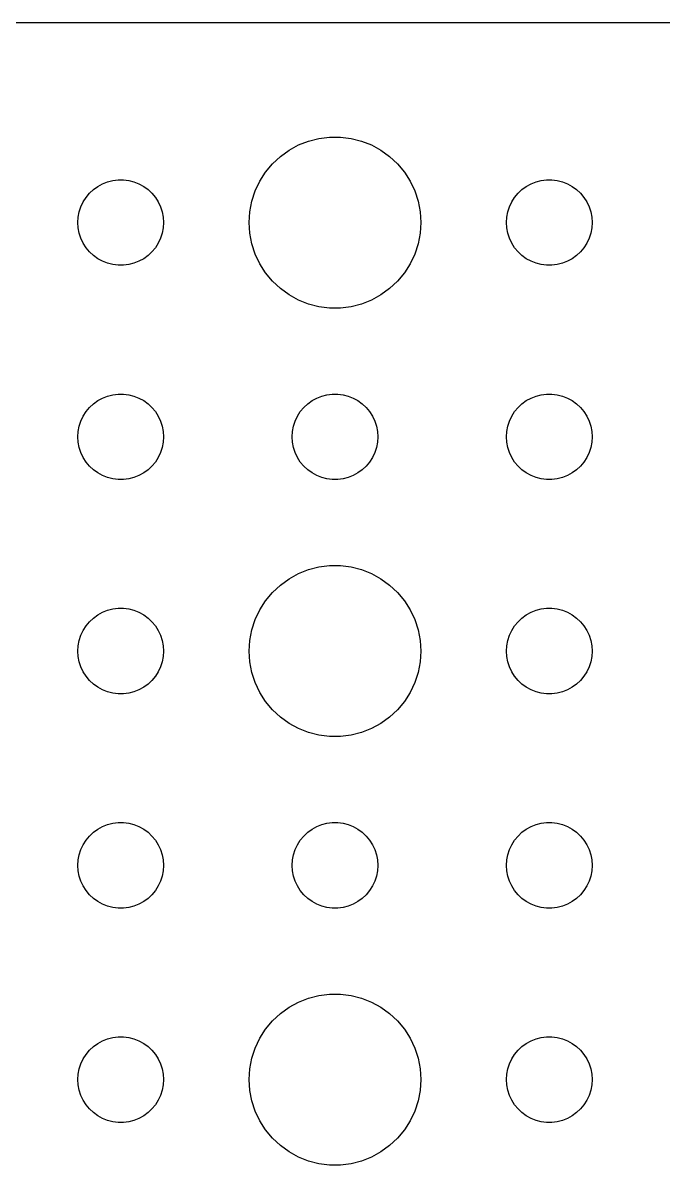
# Model space of a CAD drawing. Header units: metres. Extents: x -112 to 112, y -74 to 74.
# Drawn here: x -55.92 to -33.51, y 34.51 to 74.49 of the extents above; entities that cross this region are included whole.
import ezdxf

# ---------------------------------------------------------------- set-up
doc = ezdxf.new("R2010")
doc.units = ezdxf.units.M

msp = doc.modelspace()

# ---------------------------------------------------------------- linework, layer by layer
for p, q in [((107.314, 74.4901), (-107.314, 74.4901)), ((-45.927, 70.3532), (-45.5621, 70.4469)), ((-45.5621, 70.4469), (-45.1884, 70.4941)), ((-45.1884, 70.4941), (-44.8116, 70.4941)), ((-44.8116, 70.4941), (-44.4379, 70.4469)), ((-44.4379, 70.4469), (-44.0729, 70.3532)), ((-46.9123, 69.8115), (-46.6075, 70.033)), ((-46.6075, 70.033), (-46.2773, 70.2145)), ((-46.2773, 70.2145), (-45.927, 70.3532)), ((-44.0729, 70.3532), (-43.7227, 70.2145)), ((-43.7227, 70.2145), (-43.3925, 70.033)), ((-43.3925, 70.033), (-43.0877, 69.8115)), ((-47.1869, 69.5536), (-46.9123, 69.8115)), ((-43.0877, 69.8115), (-42.8131, 69.5536)), ((-47.6289, 68.9453), (-47.427, 69.2634)), ((-47.427, 69.2634), (-47.1869, 69.5536)), ((-42.8131, 69.5536), (-42.5729, 69.2634)), ((-42.5729, 69.2634), (-42.3711, 68.9453)), ((-53.3037, 68.7665), (-53.1387, 68.8572)), ((-53.1387, 68.8572), (-52.9635, 68.9266)), ((-52.9635, 68.9266), (-52.7811, 68.9734)), ((-52.7811, 68.9734), (-52.5942, 68.997)), ((-52.5942, 68.997), (-52.4058, 68.997)), ((-52.4058, 68.997), (-52.2189, 68.9734)), ((-52.2189, 68.9734), (-52.0365, 68.9266)), ((-52.0365, 68.9266), (-51.8613, 68.8572)), ((-51.8613, 68.8572), (-51.6963, 68.7665)), ((-47.7893, 68.6044), (-47.6289, 68.9453)), ((-42.3711, 68.9453), (-42.2107, 68.6044)), ((-38.3037, 68.7665), (-38.1387, 68.8572)), ((-38.1387, 68.8572), (-37.9635, 68.9266)), ((-37.9635, 68.9266), (-37.7811, 68.9734)), ((-37.7811, 68.9734), (-37.5942, 68.997)), ((-37.5942, 68.997), (-37.4058, 68.997)), ((-37.4058, 68.997), (-37.2189, 68.9734)), ((-37.2189, 68.9734), (-37.0365, 68.9266)), ((-37.0365, 68.9266), (-36.8613, 68.8572)), ((-36.8613, 68.8572), (-36.6963, 68.7665)), ((-53.8145, 68.2226), (-53.7135, 68.3817)), ((-53.7135, 68.3817), (-53.5934, 68.5268)), ((-53.5934, 68.5268), (-53.4561, 68.6558)), ((-53.4561, 68.6558), (-53.3037, 68.7665)), ((-51.6963, 68.7665), (-51.5439, 68.6558)), ((-51.5439, 68.6558), (-51.4065, 68.5268)), ((-51.4065, 68.5268), (-51.2865, 68.3817)), ((-51.2865, 68.3817), (-51.1855, 68.2226)), ((-47.9057, 68.2461), (-47.7893, 68.6044)), ((-42.2107, 68.6044), (-42.0942, 68.2461)), ((-38.8145, 68.2226), (-38.7135, 68.3817)), ((-38.7135, 68.3817), (-38.5934, 68.5268)), ((-38.5934, 68.5268), (-38.4561, 68.6558)), ((-38.4561, 68.6558), (-38.3037, 68.7665)), ((-36.6963, 68.7665), (-36.5439, 68.6558)), ((-36.5439, 68.6558), (-36.4065, 68.5268)), ((-36.4065, 68.5268), (-36.2865, 68.3817)), ((-36.2865, 68.3817), (-36.1855, 68.2226)), ((-53.9529, 67.873), (-53.8947, 68.0522)), ((-53.8947, 68.0522), (-53.8145, 68.2226)), ((-51.1855, 68.2226), (-51.1053, 68.0522)), ((-51.1053, 68.0522), (-51.0471, 67.873)), ((-47.9763, 67.876), (-47.9057, 68.2461)), ((-42.0942, 68.2461), (-42.0237, 67.876)), ((-38.9529, 67.873), (-38.8947, 68.0522)), ((-38.8947, 68.0522), (-38.8145, 68.2226)), ((-36.1855, 68.2226), (-36.1053, 68.0522)), ((-36.1053, 68.0522), (-36.0471, 67.873)), ((-54, 67.5), (-53.9882, 67.688)), ((-53.9882, 67.688), (-53.9529, 67.873)), ((-51.0471, 67.873), (-51.0118, 67.688)), ((-51.0118, 67.688), (-51, 67.5)), ((-48, 67.5), (-47.9763, 67.876)), ((-42.0237, 67.876), (-42, 67.5)), ((-39, 67.5), (-38.9882, 67.688)), ((-38.9882, 67.688), (-38.9529, 67.873)), ((-36.0471, 67.873), (-36.0118, 67.688)), ((-36.0118, 67.688), (-36, 67.5)), ((-53.9882, 67.312), (-54, 67.5)), ((-53.9529, 67.127), (-53.9882, 67.312)), ((-51.0118, 67.312), (-51.0471, 67.127)), ((-51, 67.5), (-51.0118, 67.312)), ((-47.9763, 67.124), (-48, 67.5)), ((-42, 67.5), (-42.0237, 67.124)), ((-38.9882, 67.312), (-39, 67.5)), ((-38.9529, 67.127), (-38.9882, 67.312)), ((-36.0118, 67.312), (-36.0471, 67.127)), ((-36, 67.5), (-36.0118, 67.312)), ((-53.8947, 66.9478), (-53.9529, 67.127)), ((-53.8145, 66.7774), (-53.8947, 66.9478)), ((-53.7135, 66.6183), (-53.8145, 66.7774)), ((-51.1855, 66.7774), (-51.2865, 66.6183)), ((-51.1053, 66.9478), (-51.1855, 66.7774)), ((-51.0471, 67.127), (-51.1053, 66.9478)), ((-47.9057, 66.7539), (-47.9763, 67.124)), ((-42.0237, 67.124), (-42.0942, 66.7539)), ((-38.8947, 66.9478), (-38.9529, 67.127)), ((-38.8145, 66.7774), (-38.8947, 66.9478)), ((-38.7135, 66.6183), (-38.8145, 66.7774)), ((-36.1855, 66.7774), (-36.2865, 66.6183)), ((-36.1053, 66.9478), (-36.1855, 66.7774)), ((-36.0471, 67.127), (-36.1053, 66.9478)), ((-53.5934, 66.4732), (-53.7135, 66.6183)), ((-53.4561, 66.3442), (-53.5934, 66.4732)), ((-51.4065, 66.4732), (-51.5439, 66.3442)), ((-51.2865, 66.6183), (-51.4065, 66.4732)), ((-47.7893, 66.3956), (-47.9057, 66.7539)), ((-47.6289, 66.0547), (-47.7893, 66.3956)), ((-42.2107, 66.3956), (-42.3711, 66.0547)), ((-42.0942, 66.7539), (-42.2107, 66.3956)), ((-38.5934, 66.4732), (-38.7135, 66.6183)), ((-38.4561, 66.3442), (-38.5934, 66.4732)), ((-36.4065, 66.4732), (-36.5439, 66.3442)), ((-36.2865, 66.6183), (-36.4065, 66.4732)), ((-53.3037, 66.2335), (-53.4561, 66.3442)), ((-53.1387, 66.1428), (-53.3037, 66.2335)), ((-52.9635, 66.0734), (-53.1387, 66.1428)), ((-52.7811, 66.0266), (-52.9635, 66.0734)), ((-52.5942, 66.003), (-52.7811, 66.0266)), ((-52.4058, 66.003), (-52.5942, 66.003)), ((-52.2189, 66.0266), (-52.4058, 66.003)), ((-52.0365, 66.0734), (-52.2189, 66.0266)), ((-51.8613, 66.1428), (-52.0365, 66.0734)), ((-51.6963, 66.2335), (-51.8613, 66.1428)), ((-51.5439, 66.3442), (-51.6963, 66.2335)), ((-47.427, 65.7366), (-47.6289, 66.0547)), ((-42.3711, 66.0547), (-42.5729, 65.7366)), ((-38.3037, 66.2335), (-38.4561, 66.3442)), ((-38.1387, 66.1428), (-38.3037, 66.2335)), ((-37.9635, 66.0734), (-38.1387, 66.1428)), ((-37.7811, 66.0266), (-37.9635, 66.0734)), ((-37.5942, 66.003), (-37.7811, 66.0266)), ((-37.4058, 66.003), (-37.5942, 66.003)), ((-37.2189, 66.0266), (-37.4058, 66.003)), ((-37.0365, 66.0734), (-37.2189, 66.0266)), ((-36.8613, 66.1428), (-37.0365, 66.0734)), ((-36.6963, 66.2335), (-36.8613, 66.1428)), ((-36.5439, 66.3442), (-36.6963, 66.2335)), ((-47.1869, 65.4464), (-47.427, 65.7366)), ((-42.5729, 65.7366), (-42.8131, 65.4464)), ((-46.9123, 65.1885), (-47.1869, 65.4464)), ((-46.6075, 64.967), (-46.9123, 65.1885)), ((-43.0877, 65.1885), (-43.3925, 64.967)), ((-42.8131, 65.4464), (-43.0877, 65.1885)), ((-46.2773, 64.7855), (-46.6075, 64.967)), ((-45.927, 64.6468), (-46.2773, 64.7855)), ((-43.7227, 64.7855), (-44.0729, 64.6468)), ((-43.3925, 64.967), (-43.7227, 64.7855)), ((-45.5621, 64.5531), (-45.927, 64.6468)), ((-45.1884, 64.5059), (-45.5621, 64.5531)), ((-44.8116, 64.5059), (-45.1884, 64.5059)), ((-44.4379, 64.5531), (-44.8116, 64.5059)), ((-44.0729, 64.6468), (-44.4379, 64.5531)), ((-53.4561, 61.1558), (-53.3037, 61.2665)), ((-53.3037, 61.2665), (-53.1387, 61.3572)), ((-53.1387, 61.3572), (-52.9635, 61.4266)), ((-52.9635, 61.4266), (-52.7811, 61.4734)), ((-52.7811, 61.4734), (-52.5942, 61.497)), ((-52.5942, 61.497), (-52.4058, 61.497)), ((-52.4058, 61.497), (-52.2189, 61.4734)), ((-52.2189, 61.4734), (-52.0365, 61.4266)), ((-52.0365, 61.4266), (-51.8613, 61.3572)), ((-51.8613, 61.3572), (-51.6963, 61.2665)), ((-51.6963, 61.2665), (-51.5439, 61.1558)), ((-45.9561, 61.1558), (-45.8037, 61.2665)), ((-45.8037, 61.2665), (-45.6387, 61.3572)), ((-45.6387, 61.3572), (-45.4635, 61.4266)), ((-45.4635, 61.4266), (-45.2811, 61.4734)), ((-45.2811, 61.4734), (-45.0942, 61.497)), ((-45.0942, 61.497), (-44.9058, 61.497)), ((-44.9058, 61.497), (-44.7189, 61.4734)), ((-44.7189, 61.4734), (-44.5365, 61.4266)), ((-44.5365, 61.4266), (-44.3613, 61.3572)), ((-44.3613, 61.3572), (-44.1963, 61.2665)), ((-44.1963, 61.2665), (-44.0439, 61.1558)), ((-38.4561, 61.1558), (-38.3037, 61.2665)), ((-38.3037, 61.2665), (-38.1387, 61.3572)), ((-38.1387, 61.3572), (-37.9635, 61.4266)), ((-37.9635, 61.4266), (-37.7811, 61.4734)), ((-37.7811, 61.4734), (-37.5942, 61.497)), ((-37.5942, 61.497), (-37.4058, 61.497)), ((-37.4058, 61.497), (-37.2189, 61.4734)), ((-37.2189, 61.4734), (-37.0365, 61.4266)), ((-37.0365, 61.4266), (-36.8613, 61.3572)), ((-36.8613, 61.3572), (-36.6963, 61.2665)), ((-36.6963, 61.2665), (-36.5439, 61.1558)), ((-53.8145, 60.7226), (-53.7135, 60.8817)), ((-53.7135, 60.8817), (-53.5934, 61.0268)), ((-53.5934, 61.0268), (-53.4561, 61.1558)), ((-51.5439, 61.1558), (-51.4065, 61.0268)), ((-51.4065, 61.0268), (-51.2865, 60.8817)), ((-51.2865, 60.8817), (-51.1855, 60.7226)), ((-46.3145, 60.7226), (-46.2135, 60.8817)), ((-46.2135, 60.8817), (-46.0934, 61.0268)), ((-46.0934, 61.0268), (-45.9561, 61.1558)), ((-44.0439, 61.1558), (-43.9065, 61.0268)), ((-43.9065, 61.0268), (-43.7865, 60.8817)), ((-43.7865, 60.8817), (-43.6855, 60.7226)), ((-38.8145, 60.7226), (-38.7135, 60.8817)), ((-38.7135, 60.8817), (-38.5934, 61.0268)), ((-38.5934, 61.0268), (-38.4561, 61.1558)), ((-36.5439, 61.1558), (-36.4065, 61.0268)), ((-36.4065, 61.0268), (-36.2865, 60.8817)), ((-36.2865, 60.8817), (-36.1855, 60.7226)), ((-53.9529, 60.373), (-53.8947, 60.5522)), ((-53.8947, 60.5522), (-53.8145, 60.7226)), ((-51.1855, 60.7226), (-51.1053, 60.5522)), ((-51.1053, 60.5522), (-51.0471, 60.373)), ((-46.4529, 60.373), (-46.3947, 60.5522)), ((-46.3947, 60.5522), (-46.3145, 60.7226)), ((-43.6855, 60.7226), (-43.6053, 60.5522)), ((-43.6053, 60.5522), (-43.5471, 60.373)), ((-38.9529, 60.373), (-38.8947, 60.5522)), ((-38.8947, 60.5522), (-38.8145, 60.7226)), ((-36.1855, 60.7226), (-36.1053, 60.5522)), ((-36.1053, 60.5522), (-36.0471, 60.373)), ((-54, 60), (-53.9882, 60.188)), ((-53.9882, 59.812), (-54, 60)), ((-53.9882, 60.188), (-53.9529, 60.373)), ((-51.0471, 60.373), (-51.0118, 60.188)), ((-51.0118, 60.188), (-51, 60)), ((-51, 60), (-51.0118, 59.812)), ((-46.5, 60), (-46.4882, 60.188)), ((-46.4882, 59.812), (-46.5, 60)), ((-46.4882, 60.188), (-46.4529, 60.373)), ((-43.5471, 60.373), (-43.5118, 60.188)), ((-43.5118, 60.188), (-43.5, 60)), ((-43.5, 60), (-43.5118, 59.812)), ((-39, 60), (-38.9882, 60.188)), ((-38.9882, 59.812), (-39, 60)), ((-38.9882, 60.188), (-38.9529, 60.373)), ((-36.0471, 60.373), (-36.0118, 60.188)), ((-36.0118, 60.188), (-36, 60)), ((-36, 60), (-36.0118, 59.812)), ((-53.9529, 59.627), (-53.9882, 59.812)), ((-53.8947, 59.4478), (-53.9529, 59.627)), ((-51.0471, 59.627), (-51.1053, 59.4478)), ((-51.0118, 59.812), (-51.0471, 59.627)), ((-46.4529, 59.627), (-46.4882, 59.812)), ((-46.3947, 59.4478), (-46.4529, 59.627)), ((-43.5471, 59.627), (-43.6053, 59.4478)), ((-43.5118, 59.812), (-43.5471, 59.627)), ((-38.9529, 59.627), (-38.9882, 59.812)), ((-38.8947, 59.4478), (-38.9529, 59.627)), ((-36.0471, 59.627), (-36.1053, 59.4478)), ((-36.0118, 59.812), (-36.0471, 59.627)), ((-53.8145, 59.2774), (-53.8947, 59.4478)), ((-53.7135, 59.1183), (-53.8145, 59.2774)), ((-51.1855, 59.2774), (-51.2865, 59.1183)), ((-51.1053, 59.4478), (-51.1855, 59.2774)), ((-46.3145, 59.2774), (-46.3947, 59.4478)), ((-46.2135, 59.1183), (-46.3145, 59.2774)), ((-43.6855, 59.2774), (-43.7865, 59.1183)), ((-43.6053, 59.4478), (-43.6855, 59.2774)), ((-38.8145, 59.2774), (-38.8947, 59.4478)), ((-38.7135, 59.1183), (-38.8145, 59.2774)), ((-36.1855, 59.2774), (-36.2865, 59.1183)), ((-36.1053, 59.4478), (-36.1855, 59.2774)), ((-53.5934, 58.9732), (-53.7135, 59.1183)), ((-53.4561, 58.8442), (-53.5934, 58.9732)), ((-53.3037, 58.7335), (-53.4561, 58.8442)), ((-51.5439, 58.8442), (-51.6963, 58.7335)), ((-51.4065, 58.9732), (-51.5439, 58.8442)), ((-51.2865, 59.1183), (-51.4065, 58.9732)), ((-46.0934, 58.9732), (-46.2135, 59.1183)), ((-45.9561, 58.8442), (-46.0934, 58.9732)), ((-45.8037, 58.7335), (-45.9561, 58.8442)), ((-44.0439, 58.8442), (-44.1963, 58.7335)), ((-43.9065, 58.9732), (-44.0439, 58.8442)), ((-43.7865, 59.1183), (-43.9065, 58.9732)), ((-38.5934, 58.9732), (-38.7135, 59.1183)), ((-38.4561, 58.8442), (-38.5934, 58.9732)), ((-38.3037, 58.7335), (-38.4561, 58.8442)), ((-36.5439, 58.8442), (-36.6963, 58.7335)), ((-36.4065, 58.9732), (-36.5439, 58.8442)), ((-36.2865, 59.1183), (-36.4065, 58.9732)), ((-53.1387, 58.6428), (-53.3037, 58.7335)), ((-52.9635, 58.5734), (-53.1387, 58.6428)), ((-52.7811, 58.5266), (-52.9635, 58.5734)), ((-52.5942, 58.503), (-52.7811, 58.5266)), ((-52.4058, 58.503), (-52.5942, 58.503)), ((-52.2189, 58.5266), (-52.4058, 58.503)), ((-52.0365, 58.5734), (-52.2189, 58.5266)), ((-51.8613, 58.6428), (-52.0365, 58.5734)), ((-51.6963, 58.7335), (-51.8613, 58.6428)), ((-45.6387, 58.6428), (-45.8037, 58.7335)), ((-45.4635, 58.5734), (-45.6387, 58.6428)), ((-45.2811, 58.5266), (-45.4635, 58.5734)), ((-45.0942, 58.503), (-45.2811, 58.5266)), ((-44.9058, 58.503), (-45.0942, 58.503)), ((-44.7189, 58.5266), (-44.9058, 58.503)), ((-44.5365, 58.5734), (-44.7189, 58.5266)), ((-44.3613, 58.6428), (-44.5365, 58.5734)), ((-44.1963, 58.7335), (-44.3613, 58.6428)), ((-38.1387, 58.6428), (-38.3037, 58.7335)), ((-37.9635, 58.5734), (-38.1387, 58.6428)), ((-37.7811, 58.5266), (-37.9635, 58.5734)), ((-37.5942, 58.503), (-37.7811, 58.5266)), ((-37.4058, 58.503), (-37.5942, 58.503)), ((-37.2189, 58.5266), (-37.4058, 58.503)), ((-37.0365, 58.5734), (-37.2189, 58.5266)), ((-36.8613, 58.6428), (-37.0365, 58.5734)), ((-36.6963, 58.7335), (-36.8613, 58.6428)), ((-46.6075, 55.033), (-46.2773, 55.2145)), ((-46.2773, 55.2145), (-45.927, 55.3532)), ((-45.927, 55.3532), (-45.5621, 55.4469)), ((-45.5621, 55.4469), (-45.1884, 55.4941)), ((-45.1884, 55.4941), (-44.8116, 55.4941)), ((-44.8116, 55.4941), (-44.4379, 55.4469)), ((-44.4379, 55.4469), (-44.0729, 55.3532)), ((-44.0729, 55.3532), (-43.7227, 55.2145)), ((-43.7227, 55.2145), (-43.3925, 55.033)), ((-47.1869, 54.5536), (-46.9123, 54.8115)), ((-46.9123, 54.8115), (-46.6075, 55.033)), ((-43.3925, 55.033), (-43.0877, 54.8115)), ((-43.0877, 54.8115), (-42.8131, 54.5536)), ((-47.427, 54.2634), (-47.1869, 54.5536)), ((-42.8131, 54.5536), (-42.5729, 54.2634)), ((-52.7811, 53.9734), (-52.5942, 53.997)), ((-52.5942, 53.997), (-52.4058, 53.997)), ((-52.4058, 53.997), (-52.2189, 53.9734)), ((-47.6289, 53.9453), (-47.427, 54.2634)), ((-42.5729, 54.2634), (-42.3711, 53.9453)), ((-37.7811, 53.9734), (-37.5942, 53.997)), ((-37.5942, 53.997), (-37.4058, 53.997)), ((-37.4058, 53.997), (-37.2189, 53.9734)), ((-53.5934, 53.5268), (-53.4561, 53.6558)), ((-53.4561, 53.6558), (-53.3037, 53.7665)), ((-53.3037, 53.7665), (-53.1387, 53.8572)), ((-53.1387, 53.8572), (-52.9635, 53.9266)), ((-52.9635, 53.9266), (-52.7811, 53.9734)), ((-52.2189, 53.9734), (-52.0365, 53.9266)), ((-52.0365, 53.9266), (-51.8613, 53.8572)), ((-51.8613, 53.8572), (-51.6963, 53.7665)), ((-51.6963, 53.7665), (-51.5439, 53.6558)), ((-51.5439, 53.6558), (-51.4065, 53.5268)), ((-47.9057, 53.2461), (-47.7893, 53.6044)), ((-47.7893, 53.6044), (-47.6289, 53.9453)), ((-42.3711, 53.9453), (-42.2107, 53.6044)), ((-42.2107, 53.6044), (-42.0942, 53.2461)), ((-38.5934, 53.5268), (-38.4561, 53.6558)), ((-38.4561, 53.6558), (-38.3037, 53.7665)), ((-38.3037, 53.7665), (-38.1387, 53.8572)), ((-38.1387, 53.8572), (-37.9635, 53.9266)), ((-37.9635, 53.9266), (-37.7811, 53.9734)), ((-37.2189, 53.9734), (-37.0365, 53.9266)), ((-37.0365, 53.9266), (-36.8613, 53.8572)), ((-36.8613, 53.8572), (-36.6963, 53.7665)), ((-36.6963, 53.7665), (-36.5439, 53.6558)), ((-36.5439, 53.6558), (-36.4065, 53.5268)), ((-53.8947, 53.0522), (-53.8145, 53.2226)), ((-53.8145, 53.2226), (-53.7135, 53.3817)), ((-53.7135, 53.3817), (-53.5934, 53.5268)), ((-51.4065, 53.5268), (-51.2865, 53.3817)), ((-51.2865, 53.3817), (-51.1855, 53.2226)), ((-51.1855, 53.2226), (-51.1053, 53.0522)), ((-47.9763, 52.876), (-47.9057, 53.2461)), ((-42.0942, 53.2461), (-42.0237, 52.876)), ((-38.8947, 53.0522), (-38.8145, 53.2226)), ((-38.8145, 53.2226), (-38.7135, 53.3817)), ((-38.7135, 53.3817), (-38.5934, 53.5268)), ((-36.4065, 53.5268), (-36.2865, 53.3817)), ((-36.2865, 53.3817), (-36.1855, 53.2226)), ((-36.1855, 53.2226), (-36.1053, 53.0522)), ((-53.9882, 52.688), (-53.9529, 52.873)), ((-53.9529, 52.873), (-53.8947, 53.0522)), ((-51.1053, 53.0522), (-51.0471, 52.873)), ((-51.0471, 52.873), (-51.0118, 52.688)), ((-48, 52.5), (-47.9763, 52.876)), ((-42.0237, 52.876), (-42, 52.5)), ((-38.9882, 52.688), (-38.9529, 52.873)), ((-38.9529, 52.873), (-38.8947, 53.0522)), ((-36.1053, 53.0522), (-36.0471, 52.873)), ((-36.0471, 52.873), (-36.0118, 52.688)), ((-54, 52.5), (-53.9882, 52.688)), ((-53.9882, 52.312), (-54, 52.5)), ((-51.0118, 52.688), (-51, 52.5)), ((-51, 52.5), (-51.0118, 52.312)), ((-47.9763, 52.124), (-48, 52.5)), ((-42, 52.5), (-42.0237, 52.124)), ((-39, 52.5), (-38.9882, 52.688)), ((-38.9882, 52.312), (-39, 52.5)), ((-36.0118, 52.688), (-36, 52.5)), ((-36, 52.5), (-36.0118, 52.312)), ((-53.9529, 52.127), (-53.9882, 52.312)), ((-53.8947, 51.9478), (-53.9529, 52.127)), ((-51.0471, 52.127), (-51.1053, 51.9478)), ((-51.0118, 52.312), (-51.0471, 52.127)), ((-47.9057, 51.7539), (-47.9763, 52.124)), ((-42.0237, 52.124), (-42.0942, 51.7539)), ((-38.9529, 52.127), (-38.9882, 52.312)), ((-38.8947, 51.9478), (-38.9529, 52.127)), ((-36.0471, 52.127), (-36.1053, 51.9478)), ((-36.0118, 52.312), (-36.0471, 52.127)), ((-53.8145, 51.7774), (-53.8947, 51.9478)), ((-53.7135, 51.6183), (-53.8145, 51.7774)), ((-53.5934, 51.4732), (-53.7135, 51.6183)), ((-51.2865, 51.6183), (-51.4065, 51.4732)), ((-51.1855, 51.7774), (-51.2865, 51.6183)), ((-51.1053, 51.9478), (-51.1855, 51.7774)), ((-47.7893, 51.3956), (-47.9057, 51.7539)), ((-42.0942, 51.7539), (-42.2107, 51.3956)), ((-38.8145, 51.7774), (-38.8947, 51.9478)), ((-38.7135, 51.6183), (-38.8145, 51.7774)), ((-38.5934, 51.4732), (-38.7135, 51.6183)), ((-36.2865, 51.6183), (-36.4065, 51.4732)), ((-36.1855, 51.7774), (-36.2865, 51.6183)), ((-36.1053, 51.9478), (-36.1855, 51.7774)), ((-53.4561, 51.3442), (-53.5934, 51.4732)), ((-53.3037, 51.2335), (-53.4561, 51.3442)), ((-53.1387, 51.1428), (-53.3037, 51.2335)), ((-51.6963, 51.2335), (-51.8613, 51.1428)), ((-51.5439, 51.3442), (-51.6963, 51.2335)), ((-51.4065, 51.4732), (-51.5439, 51.3442)), ((-47.6289, 51.0547), (-47.7893, 51.3956)), ((-42.2107, 51.3956), (-42.3711, 51.0547)), ((-38.4561, 51.3442), (-38.5934, 51.4732)), ((-38.3037, 51.2335), (-38.4561, 51.3442)), ((-38.1387, 51.1428), (-38.3037, 51.2335)), ((-36.6963, 51.2335), (-36.8613, 51.1428)), ((-36.5439, 51.3442), (-36.6963, 51.2335)), ((-36.4065, 51.4732), (-36.5439, 51.3442)), ((-52.9635, 51.0734), (-53.1387, 51.1428)), ((-52.7811, 51.0266), (-52.9635, 51.0734)), ((-52.5942, 51.003), (-52.7811, 51.0266)), ((-52.4058, 51.003), (-52.5942, 51.003)), ((-52.2189, 51.0266), (-52.4058, 51.003)), ((-52.0365, 51.0734), (-52.2189, 51.0266)), ((-51.8613, 51.1428), (-52.0365, 51.0734)), ((-47.427, 50.7366), (-47.6289, 51.0547)), ((-42.3711, 51.0547), (-42.5729, 50.7366)), ((-37.9635, 51.0734), (-38.1387, 51.1428)), ((-37.7811, 51.0266), (-37.9635, 51.0734)), ((-37.5942, 51.003), (-37.7811, 51.0266)), ((-37.4058, 51.003), (-37.5942, 51.003)), ((-37.2189, 51.0266), (-37.4058, 51.003)), ((-37.0365, 51.0734), (-37.2189, 51.0266)), ((-36.8613, 51.1428), (-37.0365, 51.0734)), ((-47.1869, 50.4464), (-47.427, 50.7366)), ((-46.9123, 50.1885), (-47.1869, 50.4464)), ((-42.8131, 50.4464), (-43.0877, 50.1885)), ((-42.5729, 50.7366), (-42.8131, 50.4464)), ((-46.6075, 49.967), (-46.9123, 50.1885)), ((-43.0877, 50.1885), (-43.3925, 49.967)), ((-46.2773, 49.7855), (-46.6075, 49.967)), ((-45.927, 49.6468), (-46.2773, 49.7855)), ((-45.5621, 49.5531), (-45.927, 49.6468)), ((-44.0729, 49.6468), (-44.4379, 49.5531)), ((-43.7227, 49.7855), (-44.0729, 49.6468)), ((-43.3925, 49.967), (-43.7227, 49.7855)), ((-45.1884, 49.5059), (-45.5621, 49.5531)), ((-44.8116, 49.5059), (-45.1884, 49.5059)), ((-44.4379, 49.5531), (-44.8116, 49.5059)), ((-53.1387, 46.3572), (-52.9635, 46.4266)), ((-52.9635, 46.4266), (-52.7811, 46.4734)), ((-52.7811, 46.4734), (-52.5942, 46.497)), ((-52.5942, 46.497), (-52.4058, 46.497)), ((-52.4058, 46.497), (-52.2189, 46.4734)), ((-52.2189, 46.4734), (-52.0365, 46.4266)), ((-52.0365, 46.4266), (-51.8613, 46.3572)), ((-45.6387, 46.3572), (-45.4635, 46.4266)), ((-45.4635, 46.4266), (-45.2811, 46.4734)), ((-45.2811, 46.4734), (-45.0942, 46.497)), ((-45.0942, 46.497), (-44.9058, 46.497)), ((-44.9058, 46.497), (-44.7189, 46.4734)), ((-44.7189, 46.4734), (-44.5365, 46.4266)), ((-44.5365, 46.4266), (-44.3613, 46.3572)), ((-38.1387, 46.3572), (-37.9635, 46.4266)), ((-37.9635, 46.4266), (-37.7811, 46.4734)), ((-37.7811, 46.4734), (-37.5942, 46.497)), ((-37.5942, 46.497), (-37.4058, 46.497)), ((-37.4058, 46.497), (-37.2189, 46.4734)), ((-37.2189, 46.4734), (-37.0365, 46.4266)), ((-37.0365, 46.4266), (-36.8613, 46.3572)), ((-53.7135, 45.8817), (-53.5934, 46.0268)), ((-53.5934, 46.0268), (-53.4561, 46.1558)), ((-53.4561, 46.1558), (-53.3037, 46.2665)), ((-53.3037, 46.2665), (-53.1387, 46.3572)), ((-51.8613, 46.3572), (-51.6963, 46.2665)), ((-51.6963, 46.2665), (-51.5439, 46.1558)), ((-51.5439, 46.1558), (-51.4065, 46.0268)), ((-51.4065, 46.0268), (-51.2865, 45.8817)), ((-46.2135, 45.8817), (-46.0934, 46.0268)), ((-46.0934, 46.0268), (-45.9561, 46.1558)), ((-45.9561, 46.1558), (-45.8037, 46.2665)), ((-45.8037, 46.2665), (-45.6387, 46.3572)), ((-44.3613, 46.3572), (-44.1963, 46.2665)), ((-44.1963, 46.2665), (-44.0439, 46.1558)), ((-44.0439, 46.1558), (-43.9065, 46.0268)), ((-43.9065, 46.0268), (-43.7865, 45.8817)), ((-38.7135, 45.8817), (-38.5934, 46.0268)), ((-38.5934, 46.0268), (-38.4561, 46.1558)), ((-38.4561, 46.1558), (-38.3037, 46.2665)), ((-38.3037, 46.2665), (-38.1387, 46.3572)), ((-36.8613, 46.3572), (-36.6963, 46.2665)), ((-36.6963, 46.2665), (-36.5439, 46.1558)), ((-36.5439, 46.1558), (-36.4065, 46.0268)), ((-36.4065, 46.0268), (-36.2865, 45.8817)), ((-53.8947, 45.5522), (-53.8145, 45.7226)), ((-53.8145, 45.7226), (-53.7135, 45.8817)), ((-51.2865, 45.8817), (-51.1855, 45.7226)), ((-51.1855, 45.7226), (-51.1053, 45.5522)), ((-46.3947, 45.5522), (-46.3145, 45.7226)), ((-46.3145, 45.7226), (-46.2135, 45.8817)), ((-43.7865, 45.8817), (-43.6855, 45.7226)), ((-43.6855, 45.7226), (-43.6053, 45.5522)), ((-38.8947, 45.5522), (-38.8145, 45.7226)), ((-38.8145, 45.7226), (-38.7135, 45.8817)), ((-36.2865, 45.8817), (-36.1855, 45.7226)), ((-36.1855, 45.7226), (-36.1053, 45.5522)), ((-54, 45), (-53.9882, 45.188)), ((-53.9882, 45.188), (-53.9529, 45.373)), ((-53.9529, 45.373), (-53.8947, 45.5522)), ((-51.1053, 45.5522), (-51.0471, 45.373)), ((-51.0471, 45.373), (-51.0118, 45.188)), ((-51.0118, 45.188), (-51, 45)), ((-46.5, 45), (-46.4882, 45.188)), ((-46.4882, 45.188), (-46.4529, 45.373)), ((-46.4529, 45.373), (-46.3947, 45.5522)), ((-43.6053, 45.5522), (-43.5471, 45.373)), ((-43.5471, 45.373), (-43.5118, 45.188)), ((-43.5118, 45.188), (-43.5, 45)), ((-39, 45), (-38.9882, 45.188)), ((-38.9882, 45.188), (-38.9529, 45.373)), ((-38.9529, 45.373), (-38.8947, 45.5522)), ((-36.1053, 45.5522), (-36.0471, 45.373)), ((-36.0471, 45.373), (-36.0118, 45.188)), ((-36.0118, 45.188), (-36, 45)), ((-53.9882, 44.812), (-54, 45)), ((-53.9529, 44.627), (-53.9882, 44.812)), ((-51.0118, 44.812), (-51.0471, 44.627)), ((-51, 45), (-51.0118, 44.812)), ((-46.4882, 44.812), (-46.5, 45)), ((-46.4529, 44.627), (-46.4882, 44.812)), ((-43.5118, 44.812), (-43.5471, 44.627)), ((-43.5, 45), (-43.5118, 44.812)), ((-38.9882, 44.812), (-39, 45)), ((-38.9529, 44.627), (-38.9882, 44.812)), ((-36.0118, 44.812), (-36.0471, 44.627)), ((-36, 45), (-36.0118, 44.812)), ((-53.8947, 44.4478), (-53.9529, 44.627)), ((-53.8145, 44.2774), (-53.8947, 44.4478)), ((-51.1053, 44.4478), (-51.1855, 44.2774)), ((-51.0471, 44.627), (-51.1053, 44.4478)), ((-46.3947, 44.4478), (-46.4529, 44.627)), ((-46.3145, 44.2774), (-46.3947, 44.4478)), ((-43.6053, 44.4478), (-43.6855, 44.2774)), ((-43.5471, 44.627), (-43.6053, 44.4478)), ((-38.8947, 44.4478), (-38.9529, 44.627)), ((-38.8145, 44.2774), (-38.8947, 44.4478)), ((-36.1053, 44.4478), (-36.1855, 44.2774)), ((-36.0471, 44.627), (-36.1053, 44.4478)), ((-53.7135, 44.1183), (-53.8145, 44.2774)), ((-53.5934, 43.9732), (-53.7135, 44.1183)), ((-51.2865, 44.1183), (-51.4065, 43.9732)), ((-51.1855, 44.2774), (-51.2865, 44.1183)), ((-46.2135, 44.1183), (-46.3145, 44.2774)), ((-46.0934, 43.9732), (-46.2135, 44.1183)), ((-43.7865, 44.1183), (-43.9065, 43.9732)), ((-43.6855, 44.2774), (-43.7865, 44.1183)), ((-38.7135, 44.1183), (-38.8145, 44.2774)), ((-38.5934, 43.9732), (-38.7135, 44.1183)), ((-36.2865, 44.1183), (-36.4065, 43.9732)), ((-36.1855, 44.2774), (-36.2865, 44.1183)), ((-53.4561, 43.8442), (-53.5934, 43.9732)), ((-53.3037, 43.7335), (-53.4561, 43.8442)), ((-53.1387, 43.6428), (-53.3037, 43.7335)), ((-52.9635, 43.5734), (-53.1387, 43.6428)), ((-51.8613, 43.6428), (-52.0365, 43.5734)), ((-51.6963, 43.7335), (-51.8613, 43.6428)), ((-51.5439, 43.8442), (-51.6963, 43.7335)), ((-51.4065, 43.9732), (-51.5439, 43.8442)), ((-45.9561, 43.8442), (-46.0934, 43.9732)), ((-45.8037, 43.7335), (-45.9561, 43.8442)), ((-45.6387, 43.6428), (-45.8037, 43.7335)), ((-45.4635, 43.5734), (-45.6387, 43.6428)), ((-44.3613, 43.6428), (-44.5365, 43.5734)), ((-44.1963, 43.7335), (-44.3613, 43.6428)), ((-44.0439, 43.8442), (-44.1963, 43.7335)), ((-43.9065, 43.9732), (-44.0439, 43.8442)), ((-38.4561, 43.8442), (-38.5934, 43.9732)), ((-38.3037, 43.7335), (-38.4561, 43.8442)), ((-38.1387, 43.6428), (-38.3037, 43.7335)), ((-37.9635, 43.5734), (-38.1387, 43.6428)), ((-36.8613, 43.6428), (-37.0365, 43.5734)), ((-36.6963, 43.7335), (-36.8613, 43.6428)), ((-36.5439, 43.8442), (-36.6963, 43.7335)), ((-36.4065, 43.9732), (-36.5439, 43.8442)), ((-52.7811, 43.5266), (-52.9635, 43.5734)), ((-52.5942, 43.503), (-52.7811, 43.5266)), ((-52.4058, 43.503), (-52.5942, 43.503)), ((-52.2189, 43.5266), (-52.4058, 43.503)), ((-52.0365, 43.5734), (-52.2189, 43.5266)), ((-45.2811, 43.5266), (-45.4635, 43.5734)), ((-45.0942, 43.503), (-45.2811, 43.5266)), ((-44.9058, 43.503), (-45.0942, 43.503)), ((-44.7189, 43.5266), (-44.9058, 43.503)), ((-44.5365, 43.5734), (-44.7189, 43.5266)), ((-37.7811, 43.5266), (-37.9635, 43.5734)), ((-37.5942, 43.503), (-37.7811, 43.5266)), ((-37.4058, 43.503), (-37.5942, 43.503)), ((-37.2189, 43.5266), (-37.4058, 43.503)), ((-37.0365, 43.5734), (-37.2189, 43.5266)), ((-45.927, 40.3532), (-45.5621, 40.4469)), ((-45.5621, 40.4469), (-45.1884, 40.4941)), ((-45.1884, 40.4941), (-44.8116, 40.4941)), ((-44.8116, 40.4941), (-44.4379, 40.4469)), ((-44.4379, 40.4469), (-44.0729, 40.3532)), ((-46.9123, 39.8115), (-46.6075, 40.033)), ((-46.6075, 40.033), (-46.2773, 40.2145)), ((-46.2773, 40.2145), (-45.927, 40.3532)), ((-44.0729, 40.3532), (-43.7227, 40.2145)), ((-43.7227, 40.2145), (-43.3925, 40.033)), ((-43.3925, 40.033), (-43.0877, 39.8115)), ((-47.1869, 39.5536), (-46.9123, 39.8115)), ((-43.0877, 39.8115), (-42.8131, 39.5536)), ((-47.6289, 38.9453), (-47.427, 39.2634)), ((-47.427, 39.2634), (-47.1869, 39.5536)), ((-42.8131, 39.5536), (-42.5729, 39.2634)), ((-42.5729, 39.2634), (-42.3711, 38.9453)), ((-53.3037, 38.7665), (-53.1387, 38.8572)), ((-53.1387, 38.8572), (-52.9635, 38.9266)), ((-52.9635, 38.9266), (-52.7811, 38.9734)), ((-52.7811, 38.9734), (-52.5942, 38.997)), ((-52.5942, 38.997), (-52.4058, 38.997)), ((-52.4058, 38.997), (-52.2189, 38.9734)), ((-52.2189, 38.9734), (-52.0365, 38.9266)), ((-52.0365, 38.9266), (-51.8613, 38.8572)), ((-51.8613, 38.8572), (-51.6963, 38.7665)), ((-47.7893, 38.6044), (-47.6289, 38.9453)), ((-42.3711, 38.9453), (-42.2107, 38.6044)), ((-38.3037, 38.7665), (-38.1387, 38.8572)), ((-38.1387, 38.8572), (-37.9635, 38.9266)), ((-37.9635, 38.9266), (-37.7811, 38.9734)), ((-37.7811, 38.9734), (-37.5942, 38.997)), ((-37.5942, 38.997), (-37.4058, 38.997)), ((-37.4058, 38.997), (-37.2189, 38.9734)), ((-37.2189, 38.9734), (-37.0365, 38.9266)), ((-37.0365, 38.9266), (-36.8613, 38.8572)), ((-36.8613, 38.8572), (-36.6963, 38.7665)), ((-53.7135, 38.3817), (-53.5934, 38.5268)), ((-53.5934, 38.5268), (-53.4561, 38.6558)), ((-53.4561, 38.6558), (-53.3037, 38.7665)), ((-51.6963, 38.7665), (-51.5439, 38.6558)), ((-51.5439, 38.6558), (-51.4065, 38.5268)), ((-51.4065, 38.5268), (-51.2865, 38.3817)), ((-47.9057, 38.2461), (-47.7893, 38.6044)), ((-42.2107, 38.6044), (-42.0942, 38.2461)), ((-38.7135, 38.3817), (-38.5934, 38.5268)), ((-38.5934, 38.5268), (-38.4561, 38.6558)), ((-38.4561, 38.6558), (-38.3037, 38.7665)), ((-36.6963, 38.7665), (-36.5439, 38.6558)), ((-36.5439, 38.6558), (-36.4065, 38.5268)), ((-36.4065, 38.5268), (-36.2865, 38.3817)), ((-53.9529, 37.873), (-53.8947, 38.0522)), ((-53.8947, 38.0522), (-53.8145, 38.2226)), ((-53.8145, 38.2226), (-53.7135, 38.3817)), ((-51.2865, 38.3817), (-51.1855, 38.2226)), ((-51.1855, 38.2226), (-51.1053, 38.0522)), ((-51.1053, 38.0522), (-51.0471, 37.873)), ((-47.9763, 37.876), (-47.9057, 38.2461)), ((-42.0942, 38.2461), (-42.0237, 37.876)), ((-38.9529, 37.873), (-38.8947, 38.0522)), ((-38.8947, 38.0522), (-38.8145, 38.2226)), ((-38.8145, 38.2226), (-38.7135, 38.3817)), ((-36.2865, 38.3817), (-36.1855, 38.2226)), ((-36.1855, 38.2226), (-36.1053, 38.0522)), ((-36.1053, 38.0522), (-36.0471, 37.873)), ((-54, 37.5), (-53.9882, 37.688)), ((-53.9882, 37.688), (-53.9529, 37.873)), ((-51.0471, 37.873), (-51.0118, 37.688)), ((-51.0118, 37.688), (-51, 37.5)), ((-48, 37.5), (-47.9763, 37.876)), ((-42.0237, 37.876), (-42, 37.5)), ((-39, 37.5), (-38.9882, 37.688)), ((-38.9882, 37.688), (-38.9529, 37.873)), ((-36.0471, 37.873), (-36.0118, 37.688)), ((-36.0118, 37.688), (-36, 37.5)), ((-53.9882, 37.312), (-54, 37.5)), ((-53.9529, 37.127), (-53.9882, 37.312)), ((-51.0118, 37.312), (-51.0471, 37.127)), ((-51, 37.5), (-51.0118, 37.312)), ((-47.9763, 37.124), (-48, 37.5)), ((-42, 37.5), (-42.0237, 37.124)), ((-38.9882, 37.312), (-39, 37.5)), ((-38.9529, 37.127), (-38.9882, 37.312)), ((-36.0118, 37.312), (-36.0471, 37.127)), ((-36, 37.5), (-36.0118, 37.312)), ((-53.8947, 36.9478), (-53.9529, 37.127)), ((-53.8145, 36.7774), (-53.8947, 36.9478)), ((-51.1053, 36.9478), (-51.1855, 36.7774)), ((-51.0471, 37.127), (-51.1053, 36.9478)), ((-47.9057, 36.7539), (-47.9763, 37.124)), ((-42.0237, 37.124), (-42.0942, 36.7539)), ((-38.8947, 36.9478), (-38.9529, 37.127)), ((-38.8145, 36.7774), (-38.8947, 36.9478)), ((-36.1053, 36.9478), (-36.1855, 36.7774)), ((-36.0471, 37.127), (-36.1053, 36.9478)), ((-53.7135, 36.6183), (-53.8145, 36.7774)), ((-53.5934, 36.4732), (-53.7135, 36.6183)), ((-53.4561, 36.3442), (-53.5934, 36.4732)), ((-51.4065, 36.4732), (-51.5439, 36.3442)), ((-51.2865, 36.6183), (-51.4065, 36.4732)), ((-51.1855, 36.7774), (-51.2865, 36.6183)), ((-47.7893, 36.3956), (-47.9057, 36.7539)), ((-47.6289, 36.0547), (-47.7893, 36.3956)), ((-42.2107, 36.3956), (-42.3711, 36.0547)), ((-42.0942, 36.7539), (-42.2107, 36.3956)), ((-38.7135, 36.6183), (-38.8145, 36.7774)), ((-38.5934, 36.4732), (-38.7135, 36.6183)), ((-38.4561, 36.3442), (-38.5934, 36.4732)), ((-36.4065, 36.4732), (-36.5439, 36.3442)), ((-36.2865, 36.6183), (-36.4065, 36.4732)), ((-36.1855, 36.7774), (-36.2865, 36.6183)), ((-53.3037, 36.2335), (-53.4561, 36.3442)), ((-53.1387, 36.1428), (-53.3037, 36.2335)), ((-52.9635, 36.0734), (-53.1387, 36.1428)), ((-52.7811, 36.0266), (-52.9635, 36.0734)), ((-52.5942, 36.003), (-52.7811, 36.0266)), ((-52.4058, 36.003), (-52.5942, 36.003)), ((-52.2189, 36.0266), (-52.4058, 36.003)), ((-52.0365, 36.0734), (-52.2189, 36.0266)), ((-51.8613, 36.1428), (-52.0365, 36.0734)), ((-51.6963, 36.2335), (-51.8613, 36.1428)), ((-51.5439, 36.3442), (-51.6963, 36.2335)), ((-47.427, 35.7366), (-47.6289, 36.0547)), ((-42.3711, 36.0547), (-42.5729, 35.7366)), ((-38.3037, 36.2335), (-38.4561, 36.3442)), ((-38.1387, 36.1428), (-38.3037, 36.2335)), ((-37.9635, 36.0734), (-38.1387, 36.1428)), ((-37.7811, 36.0266), (-37.9635, 36.0734)), ((-37.5942, 36.003), (-37.7811, 36.0266)), ((-37.4058, 36.003), (-37.5942, 36.003)), ((-37.2189, 36.0266), (-37.4058, 36.003)), ((-37.0365, 36.0734), (-37.2189, 36.0266)), ((-36.8613, 36.1428), (-37.0365, 36.0734)), ((-36.6963, 36.2335), (-36.8613, 36.1428)), ((-36.5439, 36.3442), (-36.6963, 36.2335)), ((-47.1869, 35.4464), (-47.427, 35.7366)), ((-42.5729, 35.7366), (-42.8131, 35.4464)), ((-46.9123, 35.1885), (-47.1869, 35.4464)), ((-46.6075, 34.967), (-46.9123, 35.1885)), ((-43.0877, 35.1885), (-43.3925, 34.967)), ((-42.8131, 35.4464), (-43.0877, 35.1885)), ((-46.2773, 34.7855), (-46.6075, 34.967)), ((-43.3925, 34.967), (-43.7227, 34.7855)), ((-45.927, 34.6468), (-46.2773, 34.7855)), ((-45.5621, 34.5531), (-45.927, 34.6468)), ((-45.1884, 34.5059), (-45.5621, 34.5531)), ((-44.8116, 34.5059), (-45.1884, 34.5059)), ((-44.4379, 34.5531), (-44.8116, 34.5059)), ((-44.0729, 34.6468), (-44.4379, 34.5531)), ((-43.7227, 34.7855), (-44.0729, 34.6468))]:
    msp.add_line(p, q)

doc.saveas('drawing.dxf')
